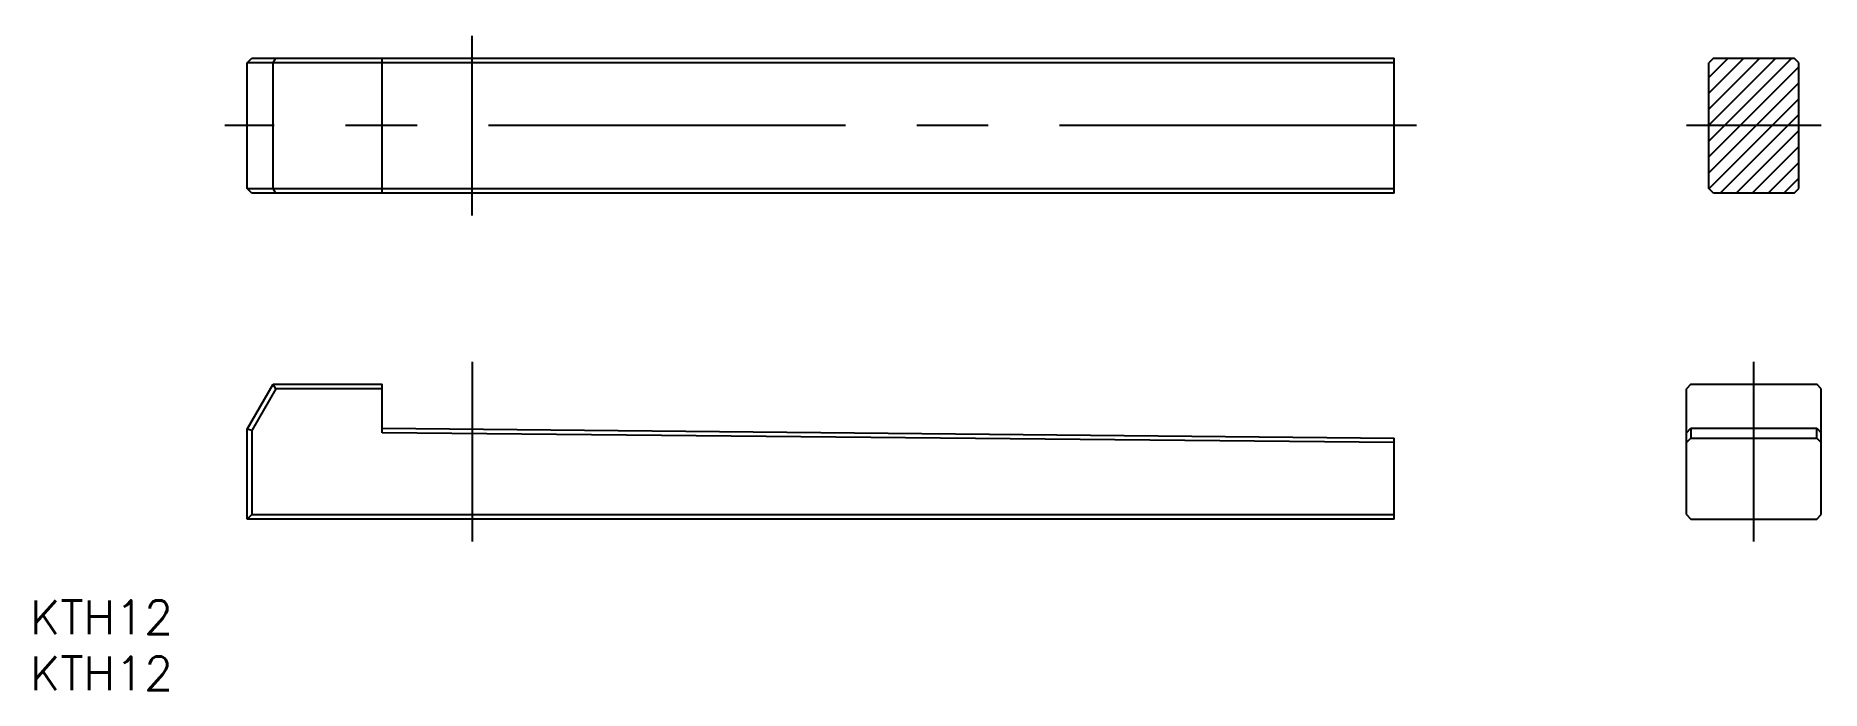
# Model space of a CAD drawing. Extents: x -39 to 120, y -15 to 43.
import ezdxf

# ---------------------------------------------------------------- set-up
doc = ezdxf.new("R2010")
doc.units = 0
doc.linetypes.add('CENTER', pattern=[50.8, 31.75, -6.35, 6.35, -6.35])
doc.layers.get('0').update_dxf_attribs({"linetype": 'CONTINUOUS'})
doc.layers.add('CENTER', color=1, linetype='CENTER')
doc.styles.get("Standard").update_dxf_attribs({"font": 'txt.shx', "height": 3, "bigfont": 'bigfont.shx'})

msp = doc.modelspace()

# ---------------------------------------------------------------- linework, layer by layer
at = {"color": 7, "linetype": 'CONTINUOUS'}
for p, q in [((-20, 40.6), (-19.6, 41)), ((82, 40.6), (-20, 40.6)), ((-20, 29.4), (-20, 40.6)), ((-19.6, 41), (82, 41)), ((-17.69, 40.6), (-17.46, 41)), ((-17.69, 29.4), (-17.69, 40.6)), ((-8, 29), (-8, 41)), ((82, 29), (82, 41)), ((110.4, 41), (110, 40.6)), ((110, 29.4), (110, 40.6)), ((110.4, 41), (117.6, 41)), ((118, 40.6), (117.6, 41)), ((118, 29.4), (118, 40.6)), ((-20, 29.4), (82, 29.4)), ((-19.6, 29), (-20, 29.4)), ((82, 29), (-19.6, 29)), ((-17.46, 29), (-17.69, 29.4)), ((110.4, 29), (110, 29.4)), ((117.6, 29), (110.4, 29)), ((117.6, 29), (118, 29.4)), ((-20, 8), (-17.69, 12)), ((-17.46, 11.6), (-19.6, 7.89)), ((-17.69, 12), (-8, 12)), ((-17.46, 11.6), (-17.69, 12)), ((-8, 11.6), (-17.46, 11.6)), ((-8, 7.68), (-8, 12)), ((108.4, 12), (108, 11.6)), ((108, 0.4), (108, 11.6)), ((108.4, 12), (119.6, 12)), ((120, 11.6), (119.6, 12)), ((120, 0.4), (120, 11.6)), ((-20, 0), (-20, 8)), ((-19.6, 7.89), (-20, 8)), ((-8, 8.08), (82, 7.21)), ((108, 7.68), (108.4, 8.08)), ((108.4, 8.08), (119.6, 8.08)), ((108.4, 8.08), (108.4, 7.21)), ((119.6, 7.21), (119.6, 8.08)), ((119.6, 8.08), (120, 7.68)), ((-19.6, 7.89), (-19.6, 0.4)), ((82, 6.81), (-8, 7.68)), ((82, 0), (82, 7.21)), ((108.4, 7.21), (108, 6.81)), ((108.4, 7.21), (119.6, 7.21)), ((120, 6.81), (119.6, 7.21)), ((-19.6, 0.4), (-20, 0)), ((82, 0), (-20, 0)), ((-19.6, 0.4), (82, 0.4)), ((108, 0.4), (108.4, 0)), ((108.4, 0), (119.6, 0)), ((119.6, 0), (120, 0.4))]:
    msp.add_line(p, q, dxfattribs=at)
at = {"color": 3, "linetype": 'CONTINUOUS'}
for p, q in [((110, 39.29), (111.71, 41)), ((110, 37.88), (113.12, 41)), ((110, 36.46), (114.54, 41)), ((110, 35.05), (115.95, 41)), ((110, 33.63), (117.37, 41)), ((110, 32.22), (118, 40.22)), ((110, 30.8), (118, 38.8)), ((110.01, 29.39), (118, 37.39)), ((111.02, 29), (118, 35.98)), ((112.44, 29), (118, 34.56)), ((113.85, 29), (118, 33.15)), ((115.27, 29), (118, 31.73)), ((116.68, 29), (118, 30.32))]:
    msp.add_line(p, q, dxfattribs=at)
at = {"layer": 'CENTER', "color": 1, "linetype": 'CENTER'}
for p, q in [((0, 27), (0, 43)), ((84, 35), (-22, 35)), ((120, 35), (108, 35)), ((0, 14), (0, -2)), ((114, -2), (114, 14))]:
    msp.add_line(p, q, dxfattribs=at)

# ---------------------------------------------------------------- texts
at = {"color": 7, "linetype": 'CONTINUOUS'}
for p in [(-39.33, -10.23), (-39.33, -15.23)]:
    msp.add_text('KTH12', height=3, dxfattribs=at).set_placement(p)

doc.saveas('drawing.dxf')
